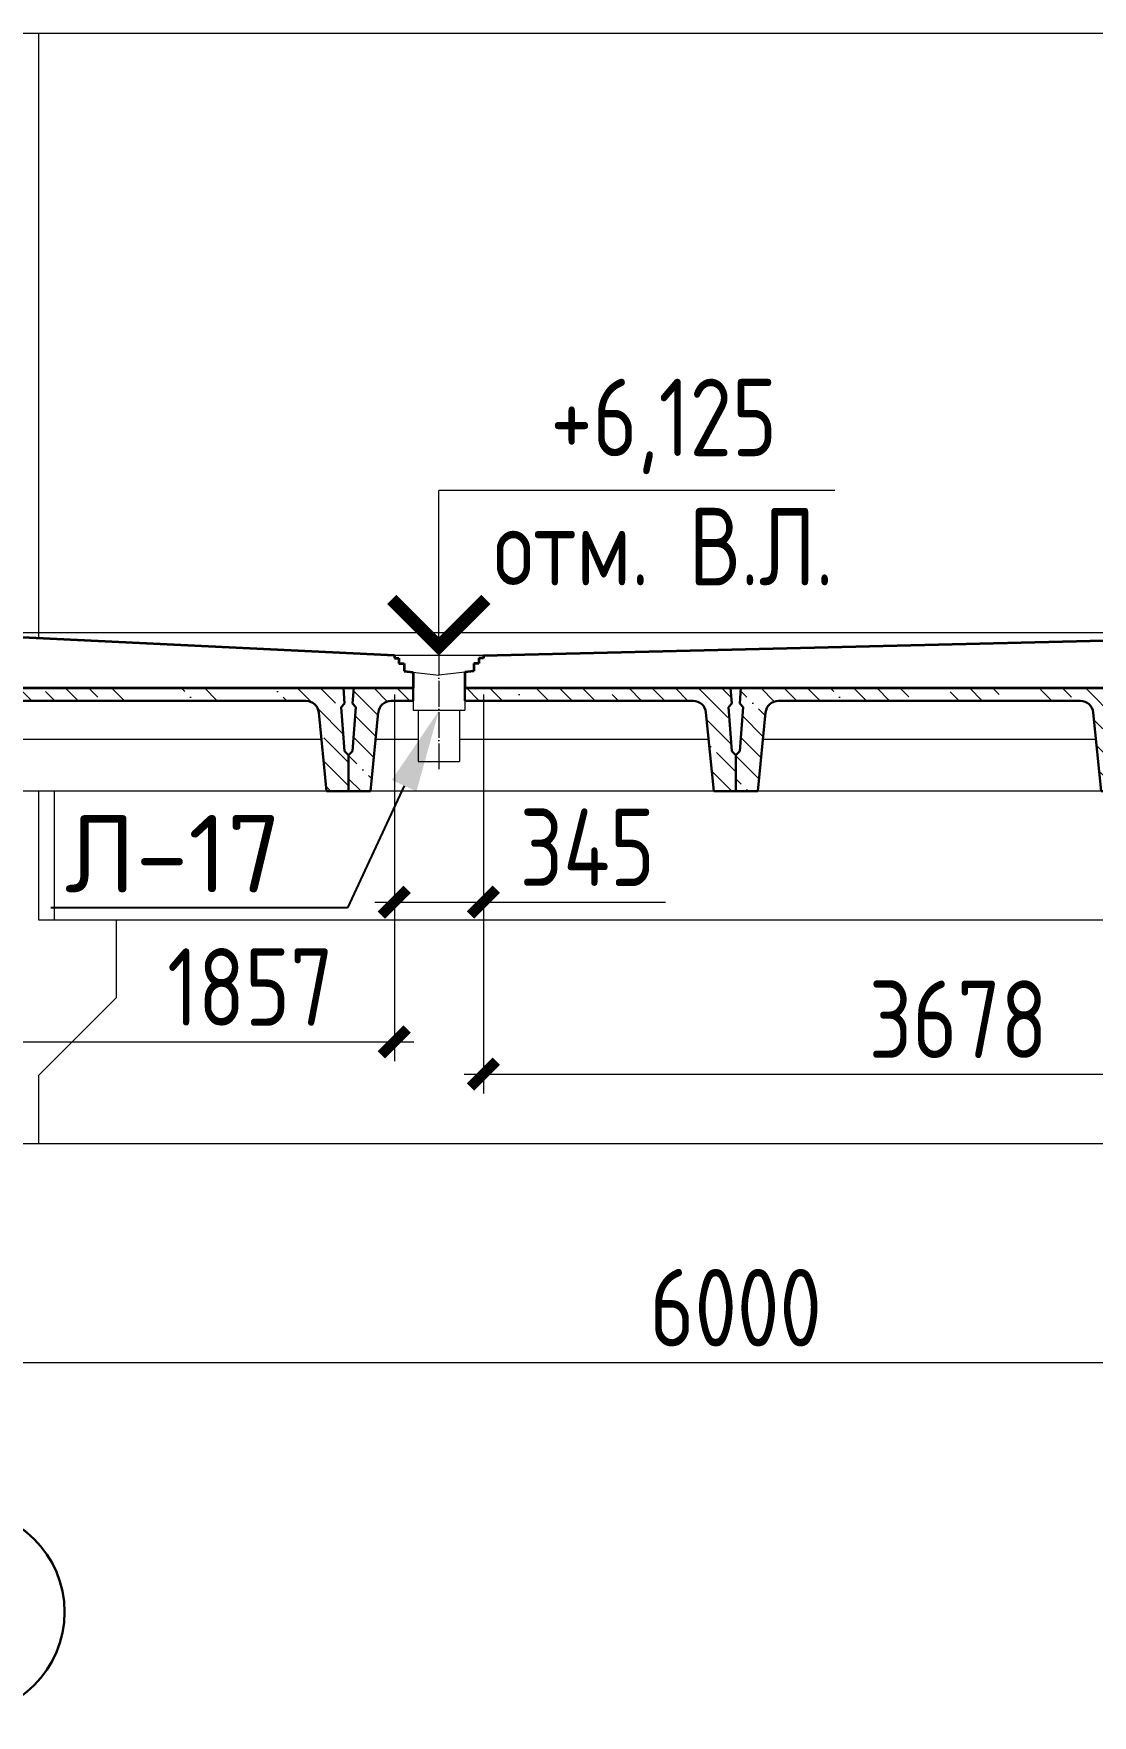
# Model space of a CAD drawing. Extents: x -965262 to 1142518, y -357520 to 71675.
# Drawn here: x 594304 to 598405, y -233089 to -226576 of the extents above; entities that cross this region are included whole.
import ezdxf
from ezdxf import colors
from ezdxf.entities.mleader import LeaderData, LeaderLine
from ezdxf.math import Vec2, Vec3

# ---------------------------------------------------------------- set-up
doc = ezdxf.new("R2010")
doc.units = 0
doc.header["$LTSCALE"] = 10
doc.linetypes.add('DOTE', pattern=[2.42, 2, -0.2, 0.02, -0.2])
doc.layers.get('0').update_dxf_attribs({"linetype": 'CONTINUOUS', "lineweight": 30})
doc.layers.get('Defpoints').update_dxf_attribs({"linetype": 'CONTINUOUS'})
doc.layers.add('DOTE', color=7, linetype='DOTE', lineweight=9)
doc.layers.add('полы', color=3, linetype='CONTINUOUS', lineweight=35)
doc.styles.add('GOST 2.304', font='isocpeur.ttf', dxfattribs={"width": 0.75, "height": 250})
doc.styles.get("Standard").update_dxf_attribs({"font": 'isocpeur.ttf', "height": 300})
doc.styles.add('ГОСТ 2м', font='isocpeur.ttf', dxfattribs={"width": 0.8, "height": 250})
doc.dimstyles.new('ГОСТ 2м', dxfattribs={"dimtxt": 250, "dimasz": 100, "dimexe": 75, "dimexo": 150, "dimgap": 62.5, "dimtad": 1, "dimdec": 0, "dimtxsty": 'ГОСТ 2м', "dimblk": 'ARCHTICK', "dimcen": 150, "dimdle": 75, "dimclrd": 256, "dimclre": 256, "dimclrt": 256, "dimadec": 0, "dimazin": 0, "dimtfac": 1, "dimtdec": 0, "dimtmove": 0, "dimatfit": 3, "dimldrblk": 'OBLIQUE', "dimfxl": 1, "dimlwd": 15, "dimlwe": 15, "dimarcsym": 0})

# ---------------------------------------------------------------- blocks, each defined once
blk = doc.blocks.new('y')
at = {"lineweight": 15}
h = blk.add_hatch(dxfattribs=at)
h.set_pattern_fill('ANSI35', color=256, scale=20, angle=90, style=0)
h.set_pattern_definition([(135, (-71939.62, 175751.51), (-89.80256, -89.80256), []), (135, (-71939.62, 175841.31), (-89.80256, -89.80256), [158.75, -31.75, 0, -31.75])])
edge = h.paths.add_edge_path()
edge.add_ellipse((16945.9, 173767.8), major_axis=(35.4, 35.4), ratio=1, start_angle=45, end_angle=129.28941)
edge.add_line((16896.2, 173772.8), (16865.7, 173467.8))
edge.add_line((16865.7, 173467.8), (16780.7, 173467.8))
edge.add_line((16780.7, 173467.8), (16780.7, 173607.8))
edge.add_line((16780.7, 173607.8), (16795.8, 173622.8))
edge.add_line((16795.8, 173622.8), (16808.9, 173792.8))
edge.add_line((16808.9, 173792.8), (16796.1, 173807.8))
edge.add_line((16796.1, 173807.8), (16800.7, 173867.8))
edge.add_line((16800.7, 173867.8), (18260.7, 173867.8))
edge.add_line((18260.7, 173867.8), (18265.3, 173807.8))
edge.add_line((18265.3, 173807.8), (18252.4, 173792.8))
edge.add_line((18252.4, 173792.8), (18265.5, 173622.8))
edge.add_line((18265.5, 173622.8), (18280.7, 173607.8))
edge.add_line((18280.7, 173607.8), (18280.7, 173467.8))
edge.add_line((18280.7, 173467.8), (18195.7, 173467.8))
edge.add_line((18195.7, 173467.8), (18165.2, 173772.8))
edge.add_ellipse((18115.4, 173767.8), major_axis=(-35.4, 35.4), ratio=1, start_angle=230.71059, end_angle=315)
edge.add_line((18115.4, 173817.8), (16945.9, 173817.8))
h.paths.add_polyline_path([(17610.7, 173817.8), (17450.7, 173817.8), (17450.7, 173867.8), (17610.7, 173867.8)], flags=17)
h.paths.add_polyline_path([(17960.7, 173817.8), (17800.7, 173817.8), (17800.7, 173867.8), (17960.7, 173867.8)], flags=17)
for p, q in [((16800.7, 173867.8), (16796.1, 173807.8)), ((18260.7, 173867.8), (16800.7, 173867.8)), ((18260.7, 173867.8), (18265.3, 173807.8)), ((16808.9, 173792.8), (16795.8, 173622.8)), ((16808.9, 173792.8), (16796.1, 173807.8)), ((18115.4, 173817.8), (16945.9, 173817.8)), ((18252.4, 173792.8), (18265.3, 173807.8)), ((18252.4, 173792.8), (18265.5, 173622.8)), ((16896.2, 173772.8), (16865.7, 173467.8)), ((18165.2, 173772.8), (18195.7, 173467.8)), ((16780.7, 173607.8), (16795.8, 173622.8)), ((16780.7, 173607.8), (16780.7, 173467.8)), ((18280.7, 173607.8), (18265.5, 173622.8)), ((18280.7, 173607.8), (18280.7, 173467.8)), ((18280.7, 173607.8), (18280.7, 173467.8)), ((16780.7, 173467.8), (16865.7, 173467.8)), ((18280.7, 173467.8), (18195.7, 173467.8))]:
    blk.add_line(p, q)
for p, q in [((18175.7, 173667.8), (16885.7, 173667.8)), ((18195.7, 173467.8), (16865.7, 173467.8))]:
    blk.add_line(p, q, dxfattribs=at)
for centre, start, end in [((16945.9, 173767.8), 90, 174.28941), ((18115.4, 173767.8), 5.71059, 90)]:
    blk.add_arc(centre, 50, start, end)
blk = doc.blocks.new('_ArchTick')
at = {"color": 0, "linetype": 'ByBlock', "lineweight": 0, "const_width": 0.4}
blk.add_lwpolyline([(-0.5, -0.5), (0.5, 0.5)], dxfattribs=at)
blk = doc.blocks.new('*D2151')
at = {"lineweight": 15, "ltscale": 100, "transparency": 16777216}
for p, q in [((594024, -231572.5), (594024, -231647.5)), ((600024, -231572.5), (600024, -231647.5)), ((593949, -231722.5), (600099, -231722.5))]:
    blk.add_line(p, q, dxfattribs=at)
at = {"layer": 'Defpoints', "color": 0, "lineweight": 15, "ltscale": 100, "transparency": 16777216}
for p in [(594024, -231722.5), (600024, -231722.5), (600024, -231722.5)]:
    blk.add_point(p, dxfattribs=at)
at = {"lineweight": 15, "ltscale": 100, "transparency": 16777216, "xscale": 100, "yscale": 100, "zscale": 100, "rotation": 180}
blk.add_blockref('_ArchTick', (594024, -231722.5), dxfattribs=at)
at = {"lineweight": 15, "ltscale": 100, "transparency": 16777216, "xscale": 100, "yscale": 100, "zscale": 100}
blk.add_blockref('_ArchTick', (600024, -231722.5), dxfattribs=at)
at = {"lineweight": 15, "ltscale": 100, "transparency": 16777216, "insert": (597024, -231510), "char_height": 250, "attachment_point": 5, "style": 'ГОСТ 2м'}
blk.add_mtext('{\\H1.2x;6000}', dxfattribs=at)
blk = doc.blocks.new('_Oblique')
at = {"color": 0, "linetype": 'ByBlock', "lineweight": -2}
blk.add_line((-0.5, -0.5), (0.5, 0.5), dxfattribs=at)
blk = doc.blocks.new('*D2174')
at = {"lineweight": 15, "transparency": 16777216}
for p, q in [((593844, -228979.7), (593844, -230555.6)), ((595701.5, -229134.7), (595701.5, -230555.6)), ((593769, -230480.6), (595776.5, -230480.6))]:
    blk.add_line(p, q, dxfattribs=at)
at = {"layer": 'Defpoints', "color": 0, "lineweight": 15, "transparency": 16777216}
for p in [(593844, -228829.7), (595701.5, -228984.7), (595701.5, -230480.6)]:
    blk.add_point(p, dxfattribs=at)
at = {"lineweight": 15, "transparency": 16777216, "xscale": 100, "yscale": 100, "zscale": 100, "rotation": 180}
blk.add_blockref('_ArchTick', (593844, -230480.6), dxfattribs=at)
at = {"lineweight": 15, "transparency": 16777216, "xscale": 100, "yscale": 100, "zscale": 100}
blk.add_blockref('_ArchTick', (595701.5, -230480.6), dxfattribs=at)
at = {"lineweight": 15, "transparency": 16777216, "insert": (595143.6, -230268.1), "char_height": 250, "attachment_point": 5, "style": 'ГОСТ 2м'}
blk.add_mtext('{\\H1.2x;1857}', dxfattribs=at)
blk = doc.blocks.new('*D2175')
at = {"lineweight": 15, "ltscale": 50, "transparency": 16777216}
for p, q in [((595701.5, -229134.7), (595701.5, -230014.6)), ((596046.5, -229134.7), (596046.5, -230014.6)), ((595626.5, -229939.6), (596046.5, -229939.6)), ((596046.5, -229939.6), (596751.5, -229939.6))]:
    blk.add_line(p, q, dxfattribs=at)
at = {"layer": 'Defpoints', "color": 0, "lineweight": 15, "ltscale": 50, "transparency": 16777216}
for p in [(595701.5, -228984.7, 1772.4), (596046.5, -228984.7, 1772.4), (596046.5, -229939.6)]:
    blk.add_point(p, dxfattribs=at)
at = {"lineweight": 15, "ltscale": 50, "transparency": 16777216, "xscale": 100, "yscale": 100, "zscale": 100, "rotation": 180}
blk.add_blockref('_ArchTick', (595701.5, -229939.6), dxfattribs=at)
at = {"lineweight": 15, "ltscale": 50, "transparency": 16777216, "xscale": 100, "yscale": 100, "zscale": 100}
blk.add_blockref('_ArchTick', (596046.5, -229939.6), dxfattribs=at)
at = {"lineweight": 15, "ltscale": 50, "transparency": 16777216, "insert": (596449, -229727.1), "char_height": 250, "attachment_point": 5, "style": 'ГОСТ 2м'}
blk.add_mtext('{\\H1.2x;345}', dxfattribs=at)
blk = doc.blocks.new('*D2177')
at = {"lineweight": 15, "transparency": 16777216}
for p, q in [((599724, -229044.7), (599724, -230680.6)), ((596046.5, -229134.7), (596046.5, -230680.6)), ((595971.5, -230605.6), (599799, -230605.6))]:
    blk.add_line(p, q, dxfattribs=at)
at = {"layer": 'Defpoints', "color": 0, "lineweight": 15, "transparency": 16777216}
for p in [(599724, -228894.7), (596046.5, -228984.7), (599724, -230605.6)]:
    blk.add_point(p, dxfattribs=at)
at = {"lineweight": 15, "transparency": 16777216, "xscale": 100, "yscale": 100, "zscale": 100, "rotation": 180}
blk.add_blockref('_ArchTick', (596046.5, -230605.6), dxfattribs=at)
at = {"lineweight": 15, "transparency": 16777216, "xscale": 100, "yscale": 100, "zscale": 100}
blk.add_blockref('_ArchTick', (599724, -230605.6), dxfattribs=at)
at = {"lineweight": 15, "transparency": 16777216, "insert": (597885.3, -230393.1), "char_height": 250, "attachment_point": 5, "style": 'ГОСТ 2м'}
blk.add_mtext('{\\H1.2x;3678}', dxfattribs=at)

msp = doc.modelspace()

# ---------------------------------------------------------------- hatches: boundary and pattern name
at = {"lineweight": 15}
h = msp.add_hatch(dxfattribs=at)
h.set_pattern_fill('ANSI35', color=256, scale=20, angle=90, style=0)
h.set_pattern_definition([(135, (595915.98, -229134.99), (-89.803, -89.803), []), (135, (595915.98, -229045.19), (-89.803, -89.803), [158.75, -31.75, 0, -31.75])])
h.paths.add_polyline_path([(595974, -229109.7), (595774, -229109.7), (595774, -229159.7), (595974, -229159.7)], flags=16)
h.paths.add_polyline_path([(595774, -229109.7), (595774, -229159.7)], flags=0)
edge = h.paths.add_edge_path()
edge.add_ellipse((595689.3, -229209.7), major_axis=(35.4, 35.4), ratio=1, start_angle=45, end_angle=129.28941)
edge.add_line((595639.5, -229204.7), (595609, -229509.7))
edge.add_line((595609, -229509.7), (595524, -229509.7))
edge.add_line((595524, -229509.7), (595524, -229369.7))
edge.add_line((595524, -229369.7), (595539.2, -229354.7))
edge.add_line((595539.2, -229354.7), (595552.3, -229184.7))
edge.add_line((595552.3, -229184.7), (595539.4, -229169.7))
edge.add_line((595539.4, -229169.7), (595544, -229109.7))
edge.add_line((595544, -229109.7), (597004, -229109.7))
edge.add_line((597004, -229109.7), (597008.7, -229169.7))
edge.add_line((597008.7, -229169.7), (596995.8, -229184.7))
edge.add_line((596995.8, -229184.7), (597008.9, -229354.7))
edge.add_line((597008.9, -229354.7), (597024, -229369.7))
edge.add_line((597024, -229369.7), (597024, -229509.7))
edge.add_line((597024, -229509.7), (596939, -229509.7))
edge.add_line((596939, -229509.7), (596908.5, -229204.7))
edge.add_ellipse((596858.8, -229209.7), major_axis=(-35.4, 35.4), ratio=1, start_angle=230.71059, end_angle=315)
edge.add_line((596858.8, -229159.7), (595689.3, -229159.7))
h.paths.add_polyline_path([(596194, -229159.7), (596194, -229109.7)], flags=17)

# ---------------------------------------------------------------- linework, layer by layer
at = {"color": 5, "lineweight": 15, "ltscale": 10, "extrusion": (-1.83697e-16, -1, 0)}
for p, q in [((599874, -226575.7, 9801.8), (581214, -226575.7, 9801.8)), ((599874, -230875.7, 9801.8), (581214, -230875.7, 9801.8))]:
    msp.add_line(p, q, dxfattribs=at)
at = {"lineweight": 15}
for p, q in [((594324, -228917.9, 9801.8), (594324, -226575.7, 9801.8)), ((595874, -228984.7, 9801.8), (595874, -228345.1, 9801.8)), ((595774, -229048.8, 9801.8), (595774, -229195.3, 9801.8)), ((595974, -229048.8, 9801.8), (595974, -229195.3, 9801.8)), ((595774, -229195.3, 9801.8), (595974, -229195.3, 9801.8)), ((595794, -229195.3, 9801.8), (595794, -229395.3, 9801.8)), ((595954, -229195.3, 9801.8), (595954, -229395.3, 9801.8)), ((595794, -229309.7, 9801.8), (595629, -229309.7, 9801.8)), ((596919, -229309.7, 9801.8), (595954, -229309.7, 9801.8)), ((595794, -229395.3, 9801.8), (595954, -229395.3, 9801.8)), ((594324, -230009.7, 9801.8), (594324, -229509.7, 9801.8)), ((599664, -229509.7, 9801.8), (594384, -229509.7, 9801.8)), ((594384, -229509.7, 9801.8), (594384, -229709.7, 9801.8)), ((596939, -229509.7, 9801.8), (595609, -229509.7, 9801.8)), ((594384, -229709.7, 9801.8), (594384, -230009.7, 9801.8)), ((594624, -230009.7, 9801.8), (594324, -230009.7, 9801.8)), ((599664, -230009.7, 9801.8), (594384, -230009.7, 9801.8)), ((594624, -230009.7, 9801.8), (594624, -230309.7, 9801.8)), ((594624, -230009.7, 9801.8), (594624, -230294.1, 9801.8)), ((594324, -230609.7, 9801.8), (594624, -230309.7, 9801.8)), ((594324, -230875.7, 9801.8), (594324, -230609.7, 9801.8))]:
    msp.add_line(p, q, dxfattribs=at)
at = {"lineweight": 15, "ltscale": 0.3}
msp.add_line((597407.6, -228345.1, 9801.8), (595874, -228345.1, 9801.8), dxfattribs=at)
at = {"lineweight": 15, "ltscale": 50}
for p, q in [((595701.5, -228984.7, 9801.8), (595701.5, -228994.7, 9801.8)), ((595719, -228994.7, 9801.8), (595719, -229014.7, 9801.8)), ((596029, -228994.7, 9801.8), (596029, -229014.7, 9801.8)), ((596046.5, -228984.7, 9801.8), (596046.5, -228994.7, 9801.8)), ((595739, -229014.7, 9801.8), (595739, -229044.7, 9801.8)), ((596009, -229014.7, 9801.8), (596009, -229044.7, 9801.8))]:
    msp.add_line(p, q, dxfattribs=at)
at = {"lineweight": 15, "ltscale": 10}
for p, q in [((595719, -228994.7, 9801.8), (595701.5, -228994.7, 9801.8)), ((596046.5, -228994.7, 9801.8), (596029, -228994.7, 9801.8)), ((595719, -229014.7, 9801.8), (595739, -229014.7, 9801.8)), ((596029, -229014.7, 9801.8), (596009, -229014.7, 9801.8))]:
    msp.add_line(p, q, dxfattribs=at)
at = {"lineweight": 15, "ltscale": 2.5}
for p in [(595739, -229044.7, 9801.8), (596009, -229044.7, 9801.8)]:
    msp.add_line(p, (595874, -229060.6, 9801.8), dxfattribs=at)
for p, q in [((582024, -229109.7, 9801.8), (595774, -229109.7, 9801.8)), ((595544, -229109.7, 9801.8), (595539.4, -229169.7, 9801.8)), ((595774, -229109.7, 9801.8), (595544, -229109.7, 9801.8)), ((595774, -229109.7, 9801.8), (595774, -229159.7, 9801.8)), ((596194, -229109.7, 9801.8), (595974, -229109.7, 9801.8)), ((595974, -229109.7, 9801.8), (602374, -229109.7, 9801.8)), ((595974, -229109.7, 9801.8), (595974, -229159.7, 9801.8)), ((597004, -229109.7, 9801.8), (596354, -229109.7, 9801.8)), ((597004, -229109.7, 9801.8), (597008.7, -229169.7, 9801.8)), ((595552.3, -229184.7, 9801.8), (595539.2, -229354.7, 9801.8)), ((595552.3, -229184.7, 9801.8), (595539.4, -229169.7, 9801.8)), ((595774, -229159.7, 9801.8), (595689.3, -229159.7, 9801.8)), ((596858.8, -229159.7, 9801.8), (595974, -229159.7, 9801.8)), ((596995.8, -229184.7, 9801.8), (597008.7, -229169.7, 9801.8)), ((596995.8, -229184.7, 9801.8), (597008.9, -229354.7, 9801.8)), ((595639.5, -229204.7, 9801.8), (595609, -229509.7, 9801.8)), ((596908.5, -229204.7, 9801.8), (596939, -229509.7, 9801.8)), ((595524, -229369.7, 9801.8), (595539.2, -229354.7, 9801.8)), ((595524, -229369.7, 9801.8), (595524, -229509.7, 9801.8)), ((597024, -229369.7, 9801.8), (597008.9, -229354.7, 9801.8)), ((597024, -229369.7, 9801.8), (597024, -229509.7, 9801.8)), ((597024, -229369.7, 9801.8), (597024, -229509.7, 9801.8)), ((595524, -229509.7, 9801.8), (595609, -229509.7, 9801.8)), ((597024, -229509.7, 9801.8), (596939, -229509.7, 9801.8))]:
    msp.add_line(p, q)
at = {"lineweight": 15, "const_width": 50, "elevation": 9801.8}
msp.add_lwpolyline([(595691.7, -228767), (595874, -228949.3), (596056.4, -228767)], dxfattribs=at)
at = {"lineweight": 15, "ltscale": 100, "extrusion": (0, 1, 0), "elevation": -228984.7}
msp.add_lwpolyline([(-596046.5, 9801.8), (-595701.5, 9801.8)], dxfattribs=at)
for centre, start, end in [((595689.3, -229209.7, 9801.8), 90, 174.28941), ((596858.8, -229209.7, 9801.8), 5.71059, 90)]:
    msp.add_arc(centre, 50, start, end)
at = {"layer": 'DOTE', "ltscale": 5}
msp.add_line((595874, -228961.4, 9801.8), (595874, -229435, 9801.8), dxfattribs=at)
at = {"layer": 'DOTE', "linetype": 'Continuous', "lineweight": 30}
msp.add_circle((594024, -232689, 9801.8), 400, dxfattribs=at)
at = {"layer": 'полы'}
for p, q in [((595701.5, -228984.7, 9801.8), (593844, -228894.7, 9801.8)), ((596046.5, -228984.7, 9801.8), (599724, -228894.7, 9801.8)), ((593844, -229109.7, 9801.8), (595774, -229109.7, 9801.8)), ((595974, -229109.7, 9801.8), (602374, -229109.7, 9801.8))]:
    msp.add_line(p, q, dxfattribs=at)
at = {"layer": 'полы', "lineweight": 15}
msp.add_line((593844, -228894.7, 9801.8), (599724, -228894.7, 9801.8), dxfattribs=at)
at = {"layer": 'полы', "ltscale": 50}
for p, q in [((595701.5, -228984.7, 9801.8), (595701.5, -228994.7, 9801.8)), ((595701.5, -228994.7, 9801.8), (595719, -228994.7, 9801.8)), ((595719, -228994.7, 9801.8), (595719, -229014.7, 9801.8)), ((596046.5, -228994.7, 9801.8), (596029, -228994.7, 9801.8)), ((596029, -228994.7, 9801.8), (596029, -229014.7, 9801.8)), ((596046.5, -228984.7, 9801.8), (596046.5, -228994.7, 9801.8)), ((595719, -229014.7, 9801.8), (595739, -229014.7, 9801.8)), ((595739, -229014.7, 9801.8), (595739, -229044.7, 9801.8)), ((595739, -229044.7, 9801.8), (595774, -229048.8, 9801.8)), ((595774, -229048.8, 9801.8), (595774, -229109.7, 9801.8)), ((596009, -229044.7, 9801.8), (595974, -229048.8, 9801.8)), ((595974, -229048.8, 9801.8), (595974, -229109.7, 9801.8)), ((596029, -229014.7, 9801.8), (596009, -229014.7, 9801.8)), ((596009, -229014.7, 9801.8), (596009, -229044.7, 9801.8))]:
    msp.add_line(p, q, dxfattribs=at)

# ---------------------------------------------------------------- block references
at = {"lineweight": 15}
for p in [(577243.4, -402977.5, 9801.8), (580243.4, -402977.5, 9801.8)]:
    msp.add_blockref('y', p, dxfattribs=at)

# ---------------------------------------------------------------- texts
at = {"insert": (596744.9, -228312.2, 9801.8), "char_height": 300, "width": 1670.673, "attachment_point": 5, "style": 'GOST 2.304'}
msp.add_mtext('{\\W0.8;+6,125\\Pотм. В.Л.}', dxfattribs=at)

# ---------------------------------------------------------------- dimensions: what is measured, and where the dimension line sits
at = {"lineweight": 15}
dim = msp.add_linear_dim(base=(595701.5, -230480.6, 9801.8), p1=(593844, -228829.7, 9801.8), p2=(595701.5, -228984.7, 9801.8), text='{\\H1.2x;1857}', dimstyle='ГОСТ 2м', dxfattribs=at)
dim.commit()
dim.dimension.update_dxf_attribs({"geometry": '*D2174', "text_midpoint": (595143.6, -230480.6, 9801.8), "dimtype": 160})
dim = msp.add_linear_dim(base=(599724.0432176, -230605.5694077, 9801.8250256), p1=(596046.5432176, -228984.6758695, 9801.8250256), p2=(599724.0432176, -228894.6758695, 9801.8250256), text='{\\H1.2x;<>}', dimstyle='ГОСТ 2м', dxfattribs=at)
dim.commit()
dim.dimension.update_dxf_attribs({"geometry": '*D2177', "text_midpoint": (597885.2932176, -230393.0694077, 9801.8250256)})
at = {"lineweight": 15, "ltscale": 50}
dim = msp.add_linear_dim(base=(596046.5, -229939.6, 8029.5), p1=(595701.5, -228984.7, 9801.8), p2=(596046.5, -228984.7, 9801.8), text='{\\H1.2x;<>}', dimstyle='ГОСТ 2м', dxfattribs=at)
dim.commit()
dim.dimension.update_dxf_attribs({"geometry": '*D2175', "text_midpoint": (596449, -229727.1, 8029.5)})
at = {"lineweight": 15, "ltscale": 100}
dim = msp.add_linear_dim(base=(600024, -231722.5, 9801.8), p1=(594024, -231722.5, 9801.8), p2=(600024, -231722.5, 9801.8), text='{\\H1.2x;<>}', dimstyle='ГОСТ 2м', dxfattribs=at)
dim.commit()
dim.dimension.update_dxf_attribs({"geometry": '*D2151', "text_midpoint": (597024, -231510, 9801.8)})

# ---------------------------------------------------------------- leaders
at = {"color": 5, "lineweight": 15}
ml = msp.add_multileader_mtext('Standard', dxfattribs=at)
ml.set_content('Л-17', color=5)
ml.set_leader_properties()
ml.build(insert=Vec2(0, 0))
ml.multileader.update_dxf_attribs({"has_text_frame": 1, "text_right_attachment_type": 6, "dogleg_length": 36, "arrow_head_size": 320})
ctx = ml.context
ctx.base_point, ctx.char_height, ctx.arrow_head_size, ctx.landing_gap_size, ctx.plane_origin = Vec3(594497.7, -229751.6, 9801.8), 300, 320, 16, Vec3(578545.8, -239739.3, 9801.8)
ctx.right_attachment, ctx.text_align_type = 6, 2
notes = []
notes.append((ctx, [(1, (1, 1, 0), (595520, -229961.6, 9801.8), (-1, 0), 240.3, [(0, [(595874, -229198.2, 9801.8)], 0, [])])]))
ctx.mtext.insert, ctx.mtext.defined_height, ctx.mtext.alignment, ctx.mtext.flow_direction = Vec3(595263.7, -229601.6, 9801.8), 8367.2, 3, 5
for ctx, leaders in notes:
    for number, flags, end, landing, length, lines in leaders:
        leader = LeaderData()
        leader.index, (leader.has_last_leader_line, leader.has_dogleg_vector, leader.attachment_direction) = number, flags
        leader.last_leader_point, leader.dogleg_vector, leader.dogleg_length = Vec3(end), Vec3(landing), length
        for number, points, colour, breaks in lines:
            line = LeaderLine()
            line.index, line.vertices, line.color, line.breaks = number, Vec3.list(points), colors.encode_raw_color(colour), breaks
            leader.lines.append(line)
        ctx.leaders.append(leader)

doc.saveas('drawing.dxf')
